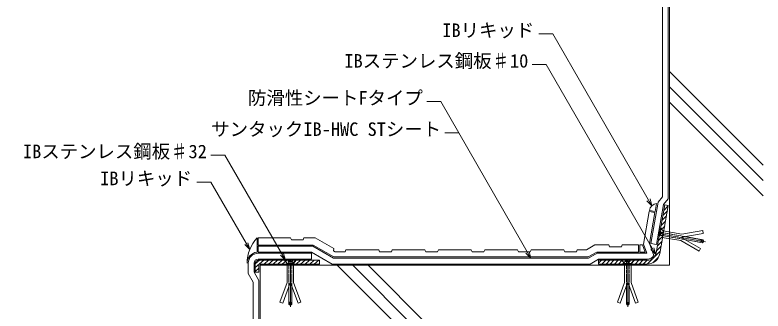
# Model space of a CAD drawing. Units: millimetres, scale not verified. Extents: x -742 to 742, y -525 to 525.
# Drawn here: x -240 to 400, y -84 to 169 of the extents above; entities that cross this region are included whole.
import ezdxf
from ezdxf.enums import TextEntityAlignment as Align

# ---------------------------------------------------------------- set-up
doc = ezdxf.new("R2010")
doc.units = ezdxf.units.MM
doc.header["$LTSCALE"] = 2
doc.linetypes.add('DASHED1', pattern=[1.8, 1.2, -0.6])
doc.linetypes.add('LONG_CHAIN', pattern=[21, 18, -1, 1, -1])
for name, color, linetype, lineweight in [('0-3_文字', 5, 'Continuous', 9), ('0-7_躯体', 7, 'Continuous', 9), ('0-8_IBｼｰﾄ', 7, 'Continuous', 9), ('0-9_部材(積層鋼板)', 4, 'Continuous', 9), ('0-A_IBリキッド', 7, 'Continuous', 9), ('0-B_寸法線', 7, 'Continuous', 9), ('0-C_部材(ﾋﾞｽ類)', 7, 'Continuous', 9), ('0-D_中心線', 2, 'LONG_CHAIN', 9)]:
    doc.layers.add(name, color=color, linetype=linetype, lineweight=lineweight)
doc.styles.add('ＭＳ ゴシック', font='')
doc.styles.get('ＭＳ ゴシック').set_extended_font_data('MS Gothic')

msp = doc.modelspace()

# ---------------------------------------------------------------- linework, layer by layer
at = {"layer": '0-7_躯体'}
for p, q in [((400.055, 40.51), (320.055, 120.51)), ((400.055, 27.311), (320.055, 107.311)), ((400.055, 14.111), (320.055, 94.111)), ((266.03, -275), (36.03, -45)), ((279.23, -275), (49.229, -45)), ((292.429, -275), (62.429, -45))]:
    msp.add_line(p, q, dxfattribs=at)
msp.add_lwpolyline([(-279.945, -295), (-29.945, -295), (-29.945, -45), (320.055, -45), (320.055, 205)], dxfattribs=at)
at = {"layer": '0-8_IBｼｰﾄ'}
for p, q in [((314.055, 13.441), (314.055, 205)), ((319.055, 11.621), (319.055, 205)), ((310.275, 8.937), (314.055, 13.441)), ((310.275, 8.937), (304.025, -26.507)), ((314.967, 6.749), (308.95, -27.376)), ((314.967, 6.749), (319.055, 11.621)), ((302.745, 0.781), (297.837, -27.049)), ((307.669, -0.088), (302.745, 0.781)), ((307.669, -0.088), (302.994, -26.598)), ((-31.612, -21.667), (-4.036, -21.667)), ((-31.612, -27.833), (-31.612, -21.667)), ((-3.259, -23.333), (-4.036, -21.667)), ((-3.259, -23.333), (6.741, -23.333)), ((7.518, -21.667), (17.148, -21.667)), ((17.148, -21.667), (33.059, -30.853)), ((-31.612, -27.833), (15.496, -27.833)), ((-31.612, -33.833), (-31.612, -28.833)), ((-31.612, -28.833), (15.228, -28.833)), ((15.228, -28.833), (32.837, -39)), ((15.496, -27.833), (33.105, -38)), ((32.899, -32.685), (33.059, -30.853)), ((43.453, -31.833), (42.676, -33.5)), ((43.453, -31.833), (71.453, -31.833)), ((72.23, -33.5), (71.453, -31.833)), ((83.008, -31.833), (82.23, -33.5)), ((83.008, -31.833), (111.008, -31.833)), ((111.785, -33.5), (111.008, -31.833)), ((122.562, -31.833), (121.785, -33.5)), ((122.562, -31.833), (150.562, -31.833)), ((151.339, -33.5), (150.562, -31.833)), ((162.116, -31.833), (161.339, -33.5)), ((162.116, -31.833), (190.116, -31.833)), ((190.894, -33.5), (190.116, -31.833)), ((201.671, -31.833), (200.894, -33.5)), ((201.671, -31.833), (229.671, -31.833)), ((230.448, -33.5), (229.671, -31.833)), ((240.448, -33.5), (241.225, -31.833)), ((241.225, -31.833), (248.975, -31.833)), ((256.192, -27.667), (248.975, -31.833)), ((268.116, -27.667), (256.192, -27.667)), ((268.116, -27.667), (268.894, -29.333)), ((278.894, -29.333), (268.894, -29.333)), ((278.894, -29.333), (279.671, -27.667)), ((293.671, -27.667), (279.671, -27.667)), ((293.671, -27.667), (293.671, -33.833)), ((300.671, -34.833), (297.837, -27.049)), ((306.715, -36.821), (302.994, -26.598)), ((308.95, -27.376), (304.025, -26.507)), ((-31.612, -33.833), (13.888, -33.833)), ((-31.612, -34.833), (13.888, -34.833)), ((13.888, -33.833), (31.497, -44)), ((13.888, -39.833), (13.888, -34.833)), ((32.899, -32.685), (34.311, -33.5)), ((33.105, -38), (250.627, -38)), ((34.311, -33.5), (42.676, -33.5)), ((72.23, -33.5), (82.23, -33.5)), ((111.785, -33.5), (121.785, -33.5)), ((151.339, -33.5), (161.339, -33.5)), ((190.894, -33.5), (200.894, -33.5)), ((230.448, -33.5), (240.448, -33.5)), ((257.844, -33.833), (250.627, -38)), ((258.112, -34.833), (250.895, -39)), ((293.671, -33.833), (257.844, -33.833)), ((300.671, -34.833), (258.112, -34.833)), ((-40.112, -52.173), (-40.112, -43.333)), ((-35.112, -50.833), (-35.112, -43.333)), ((-31.612, -39.833), (13.888, -39.833)), ((31.497, -44), (252.235, -44)), ((32.837, -39), (250.895, -39)), ((259.452, -39.833), (252.235, -44)), ((301.103, -39.833), (259.452, -39.833)), ((-35.112, -50.833), (-30.945, -58.05)), ((-40.112, -52.173), (-35.945, -59.39)), ((-35.945, -236.559), (-35.945, -59.39)), ((-30.945, -238.379), (-30.945, -58.05))]:
    msp.add_line(p, q, dxfattribs=at)
msp.add_lwpolyline([(17.148, -21.667), (7.518, -21.667), (6.741, -23.333)], dxfattribs=at)
for centre, radius, start, end in [((-31.612, -43.333), 8.5, 90, 180), ((301.103, -33.1), 6.733, 270, 326.45736), ((-31.612, -43.333), 3.5, 90, 180)]:
    msp.add_arc(centre, radius, start, end, dxfattribs=at)
at = {"layer": '0-9_部材(積層鋼板)'}
for p, q in [((315.846, 5.98), (316.368, 6.502)), ((314.333, -2.605), (318.237, 1.299)), ((315.09, 1.687), (318.993, 5.591)), ((313.576, -6.897), (317.48, -2.994)), ((312.062, -15.482), (315.966, -11.578)), ((312.819, -11.19), (316.723, -7.286)), ((309.791, -28.359), (313.695, -24.456)), ((310.548, -24.067), (314.452, -20.163)), ((309.035, -32.652), (312.938, -28.748)), ((301.259, -43.963), (312.182, -33.04)), ((-34.112, -43.75), (-30.613, -40.833)), ((-34.112, -47.005), (-26.709, -40.833)), ((-26.603, -44), (-22.805, -40.833)), ((-22.699, -44), (-18.901, -40.833)), ((-18.795, -44), (-14.997, -40.833)), ((-14.891, -44), (-11.092, -40.833)), ((-10.987, -44), (-7.188, -40.833)), ((-3.178, -44), (0.62, -40.833)), ((0.726, -44), (4.525, -40.833)), ((4.63, -44), (8.429, -40.833)), ((8.534, -44), (12.333, -40.833)), ((12.439, -44), (16.237, -40.833)), ((16.343, -44), (20.141, -40.833)), ((20.247, -44), (20.888, -43.466)), ((259.452, -43.344), (261.962, -40.833)), ((262.331, -44), (265.498, -40.833)), ((265.867, -44), (269.033, -40.833)), ((269.402, -44), (272.569, -40.833)), ((272.938, -44), (276.104, -40.833)), ((276.473, -44), (279.64, -40.833)), ((280.009, -44), (283.175, -40.833)), ((283.544, -44), (286.711, -40.833)), ((287.08, -44), (290.247, -40.833)), ((290.615, -44), (293.782, -40.833)), ((294.151, -44), (297.318, -40.833)), ((297.686, -44), (300.853, -40.833)), ((305.893, -42.865), (310.375, -38.382)), ((-34.112, -50.26), (-30.945, -47.62))]:
    msp.add_line(p, q, dxfattribs=at)
at = {"layer": '0-9_部材(積層鋼板)', "color": 7}
for p, q in [((-34.112, -50.833), (-34.112, -43.333)), ((-31.612, -40.833), (20.888, -40.833)), ((-30.945, -50.833), (-34.112, -50.833)), ((-30.945, -50.833), (-30.945, -44.789))]:
    msp.add_line(p, q, dxfattribs=at)
for points in [[(311.837, -34.993), (319.07, 6.025), (315.951, 6.575), (308.719, -34.443)], [(-30.156, -44), (20.888, -44), (20.888, -40.833)], [(301.103, -40.833), (259.452, -40.833), (259.452, -44), (301.103, -44)]]:
    msp.add_lwpolyline(points, dxfattribs=at)
at = {"layer": '0-9_部材(積層鋼板)'}
for points in [[(311.305, -19.775), (312.821, -18.258), (315.209, -15.871)], [(-7.082, -44), (-4.112, -41.524), (-3.284, -40.833)]]:
    msp.add_lwpolyline(points, dxfattribs=at)
at = {"layer": '0-9_部材(積層鋼板)', "color": 7}
for centre, radius, start, end in [((301.103, -33.1), 7.733, 270, 350), ((301.103, -33.1), 10.9, 270, 350), ((-31.612, -43.333), 2.5, 90, 180), ((-30.156, -44.789), 0.789, 90, 180)]:
    msp.add_arc(centre, radius, start, end, dxfattribs=at)
at = {"layer": '0-A_IBリキッド'}
for p, q in [((309.058, 7.791), (307.842, 0.897)), ((307.842, 0.897), (302.918, 1.765)), ((-32.612, -33.886), (-32.612, -21.667)), ((294.671, -27.667), (294.671, -33.833)), ((294.671, -27.667), (296.981, -27.667)), ((296.981, -27.667), (296.995, -27.657)), ((299.243, -33.833), (296.995, -27.657)), ((299.243, -33.833), (294.671, -33.833))]:
    msp.add_line(p, q, dxfattribs=at)
for centre, radius, start, end in [((310.206, 0.48), 7.4, 98.92464, 170), ((-9.248, -43.333), 31.864, 137.15908, 180), ((-31.612, -43.333), 9.5, 96.04233, 180)]:
    msp.add_arc(centre, radius, start, end, dxfattribs=at)
at = {"layer": '0-B_寸法線'}
msp.add_line((139.837, 67.989), (127.837, 67.989), dxfattribs=at)
for points in [[(305.023, 5.762), (220.334, 152.449), (208.334, 152.449)], [(308.311, -35.901), (214.658, 126.314), (202.658, 126.314)], [(201.606, -39), (124.44, 94.658), (112.44, 94.658)], [(-8.356, -40.833), (-60.199, 48.963), (-72.199, 48.963)], [(-38.911, -31.696), (-72.171, 25.913), (-84.171, 25.913)], [(300.78, 10.005), (305.023, 5.762), (303.47, 11.557)], [(-43.153, -27.454), (-38.911, -31.696), (-40.464, -25.901)], [(304.069, -31.658), (308.311, -35.901), (306.758, -30.105)], [(-12.598, -36.591), (-8.356, -40.833), (-9.909, -35.038)], [(197.364, -34.757), (201.606, -39), (200.053, -33.204)]]:
    msp.add_lwpolyline(points, dxfattribs=at)
at = {"layer": '0-C_部材(ﾋﾞｽ類)'}
for p, q in [((310.742, -22.969), (312.478, -13.121)), ((311.495, -16.197), (310.87, -19.742)), ((311.741, -16.24), (311.495, -16.197)), ((312.478, -13.121), (314.758, -15.807)), ((313.803, -21.224), (314.758, -15.807)), ((330.697, -18.618), (314.758, -15.807)), ((330.697, -18.618), (348.461, -15.486)), ((330.697, -21.157), (348.895, -17.948)), ((348.895, -17.948), (348.461, -15.486)), ((310.742, -22.969), (310.561, -22.937)), ((311.116, -19.786), (310.87, -19.742)), ((329.742, -24.034), (345.363, -33.053)), ((330.611, -21.649), (346.613, -30.888)), ((333.016, -23.038), (345.975, -25.323)), ((333.143, -23.111), (348.383, -25.798)), ((333.433, -20.674), (346.392, -22.959)), ((333.577, -20.649), (348.817, -23.336)), ((348.6, -24.567), (345.975, -25.323)), ((348.6, -24.567), (346.392, -22.959)), ((348.383, -25.798), (348.817, -23.336)), ((348.383, -25.798), (348.962, -25.443)), ((349.24, -23.868), (348.817, -23.336)), ((348.962, -25.443), (349.24, -23.868)), ((346.613, -30.888), (345.363, -33.053)), ((-9.112, -40.833), (-9.112, -40.649)), ((-9.112, -40.833), (0.888, -40.833)), ((-6.862, -43.545), (-1.362, -43.545)), ((-2.312, -40.399), (-5.912, -40.399)), ((-5.912, -40.649), (-5.912, -40.399)), ((-2.312, -40.649), (-2.312, -40.399)), ((0.888, -40.833), (-1.362, -43.545)), ((-1.362, -59.73), (-1.362, -43.545)), ((279.452, -40.833), (279.452, -40.649)), ((279.452, -40.833), (289.452, -40.833)), ((281.702, -43.545), (287.202, -43.545)), ((286.252, -40.399), (282.652, -40.399)), ((282.652, -40.649), (282.652, -40.399)), ((286.252, -40.649), (286.252, -40.399)), ((289.452, -40.833), (287.202, -43.545)), ((287.202, -59.73), (287.202, -43.545)), ((-6.862, -59.73), (-13.031, -76.68)), ((-4.362, -60.171), (-10.682, -77.535)), ((-5.362, -62.918), (-5.362, -78.393)), ((-5.312, -62.781), (-5.312, -75.94)), ((-3.862, -60.171), (2.458, -77.535)), ((-2.912, -62.781), (-2.912, -75.94)), ((-2.862, -62.918), (-2.862, -78.393)), ((-1.362, -59.73), (4.807, -76.68)), ((281.702, -59.73), (275.533, -76.68)), ((284.202, -60.171), (277.882, -77.535)), ((283.202, -62.918), (283.202, -78.393)), ((283.252, -62.781), (283.252, -75.94)), ((284.702, -60.171), (291.022, -77.535)), ((285.652, -62.781), (285.652, -75.94)), ((285.702, -62.918), (285.702, -78.393)), ((287.202, -59.73), (293.371, -76.68)), ((-10.682, -77.535), (-13.031, -76.68)), ((-4.112, -78.393), (-5.312, -75.94)), ((-4.112, -78.393), (-2.912, -75.94)), ((2.458, -77.535), (4.807, -76.68)), ((277.882, -77.535), (275.533, -76.68)), ((284.452, -78.393), (283.252, -75.94)), ((284.452, -78.393), (285.652, -75.94)), ((291.022, -77.535), (293.371, -76.68)), ((-5.362, -78.393), (-2.862, -78.393)), ((-5.362, -78.393), (-4.912, -78.902)), ((-4.912, -78.902), (-3.312, -78.902)), ((-3.312, -78.902), (-2.862, -78.393)), ((283.202, -78.393), (285.702, -78.393)), ((283.202, -78.393), (283.652, -78.902)), ((283.652, -78.902), (285.252, -78.902)), ((285.252, -78.902), (285.702, -78.393))]:
    msp.add_line(p, q, dxfattribs=at)
at = {"layer": '0-C_部材(ﾋﾞｽ類)', "color": 134, "linetype": 'DASHED1'}
for p, q in [((311.681, -19.885), (312.306, -16.34)), ((311.767, -16.097), (312.577, -16.24)), ((312.351, -19.394), (312.767, -17.03)), ((312.767, -17.03), (333.433, -20.674)), ((311.091, -19.928), (311.902, -20.071)), ((311.116, -19.786), (311.681, -19.885)), ((312.351, -19.394), (311.681, -19.885)), ((312.351, -19.394), (333.016, -23.038)), ((-6.057, -40.649), (-6.057, -41.473)), ((-5.912, -40.649), (-5.912, -41.222)), ((-5.912, -41.222), (-2.312, -41.222)), ((-5.312, -41.797), (-5.912, -41.222)), ((-5.312, -41.797), (-2.912, -41.797)), ((-5.312, -41.797), (-5.312, -62.781)), ((-2.912, -41.797), (-2.912, -62.781)), ((-2.167, -40.649), (-2.167, -41.473)), ((282.507, -40.649), (282.507, -41.473)), ((282.652, -40.649), (282.652, -41.222)), ((282.652, -41.222), (286.252, -41.222)), ((283.252, -41.797), (282.652, -41.222)), ((283.252, -41.797), (285.652, -41.797)), ((283.252, -41.797), (283.252, -62.781)), ((285.652, -41.797), (285.652, -62.781)), ((286.397, -40.649), (286.397, -41.473))]:
    msp.add_line(p, q, dxfattribs=at)
at = {"layer": '0-C_部材(ﾋﾞｽ類)', "color": 4}
for p, q in [((327.164, -21.041), (327.251, -20.549)), ((330.611, -21.649), (330.697, -21.157)), ((-4.362, -56.671), (-3.862, -56.671)), ((284.202, -56.671), (284.702, -56.671)), ((-4.362, -60.171), (-3.862, -60.171)), ((284.202, -60.171), (284.702, -60.171))]:
    msp.add_line(p, q, dxfattribs=at)
at = {"layer": '0-C_部材(ﾋﾞｽ類)'}
for points in [[(312.478, -13.121), (312.297, -13.089), (310.561, -22.937)], [(310.742, -22.969), (313.803, -21.224), (329.742, -24.034)], [(0.888, -40.833), (0.888, -40.649), (-9.112, -40.649)], [(-9.112, -40.833), (-6.862, -43.545), (-6.862, -59.73)], [(289.452, -40.833), (289.452, -40.649), (279.452, -40.649)], [(279.452, -40.833), (281.702, -43.545), (281.702, -59.73)]]:
    msp.add_lwpolyline(points, dxfattribs=at)
at = {"layer": '0-C_部材(ﾋﾞｽ類)', "color": 134, "linetype": 'DASHED1'}
for points in [[(312.767, -17.03), (312.306, -16.34), (311.741, -16.24)], [(333.577, -20.649), (313.064, -17.032), (312.577, -16.24)], [(333.143, -23.111), (312.63, -19.494), (311.902, -20.071)], [(-5.362, -62.918), (-5.362, -42.089), (-6.057, -41.473)], [(-2.912, -41.797), (-2.312, -41.222), (-2.312, -40.649)], [(-2.862, -62.918), (-2.862, -42.089), (-2.167, -41.473)], [(283.202, -62.918), (283.202, -42.089), (282.507, -41.473)], [(285.652, -41.797), (286.252, -41.222), (286.252, -40.649)], [(285.702, -62.918), (285.702, -42.089), (286.397, -41.473)]]:
    msp.add_lwpolyline(points, dxfattribs=at)
at = {"layer": '0-D_中心線'}
for p, q in [((350.761, -24.948), (309.596, -17.69)), ((-4.112, -80.588), (-4.112, -38.788)), ((284.452, -80.588), (284.452, -38.788))]:
    msp.add_line(p, q, dxfattribs=at)

# ---------------------------------------------------------------- texts
at = {"layer": '0-3_文字', "color": 7, "style": 'ＭＳ ゴシック'}
for s, p in [('IBリキッド', (125.764, 146.39)), ('IBステンレス鋼板♯10', (42.059, 120.255)), ('防滑性シートFタイプ', (-40.356, 88.599)), ('サンタックIB-HWC STシート', (-71.777, 61.93)), ('IBステンレス鋼板♯32', (-232.798, 42.904)), ('IBリキッド', (-166.741, 19.854))]:
    msp.add_text(s, height=11.54, dxfattribs=at).set_placement(p, align=Align.BOTTOM_LEFT)

doc.saveas('drawing.dxf')
